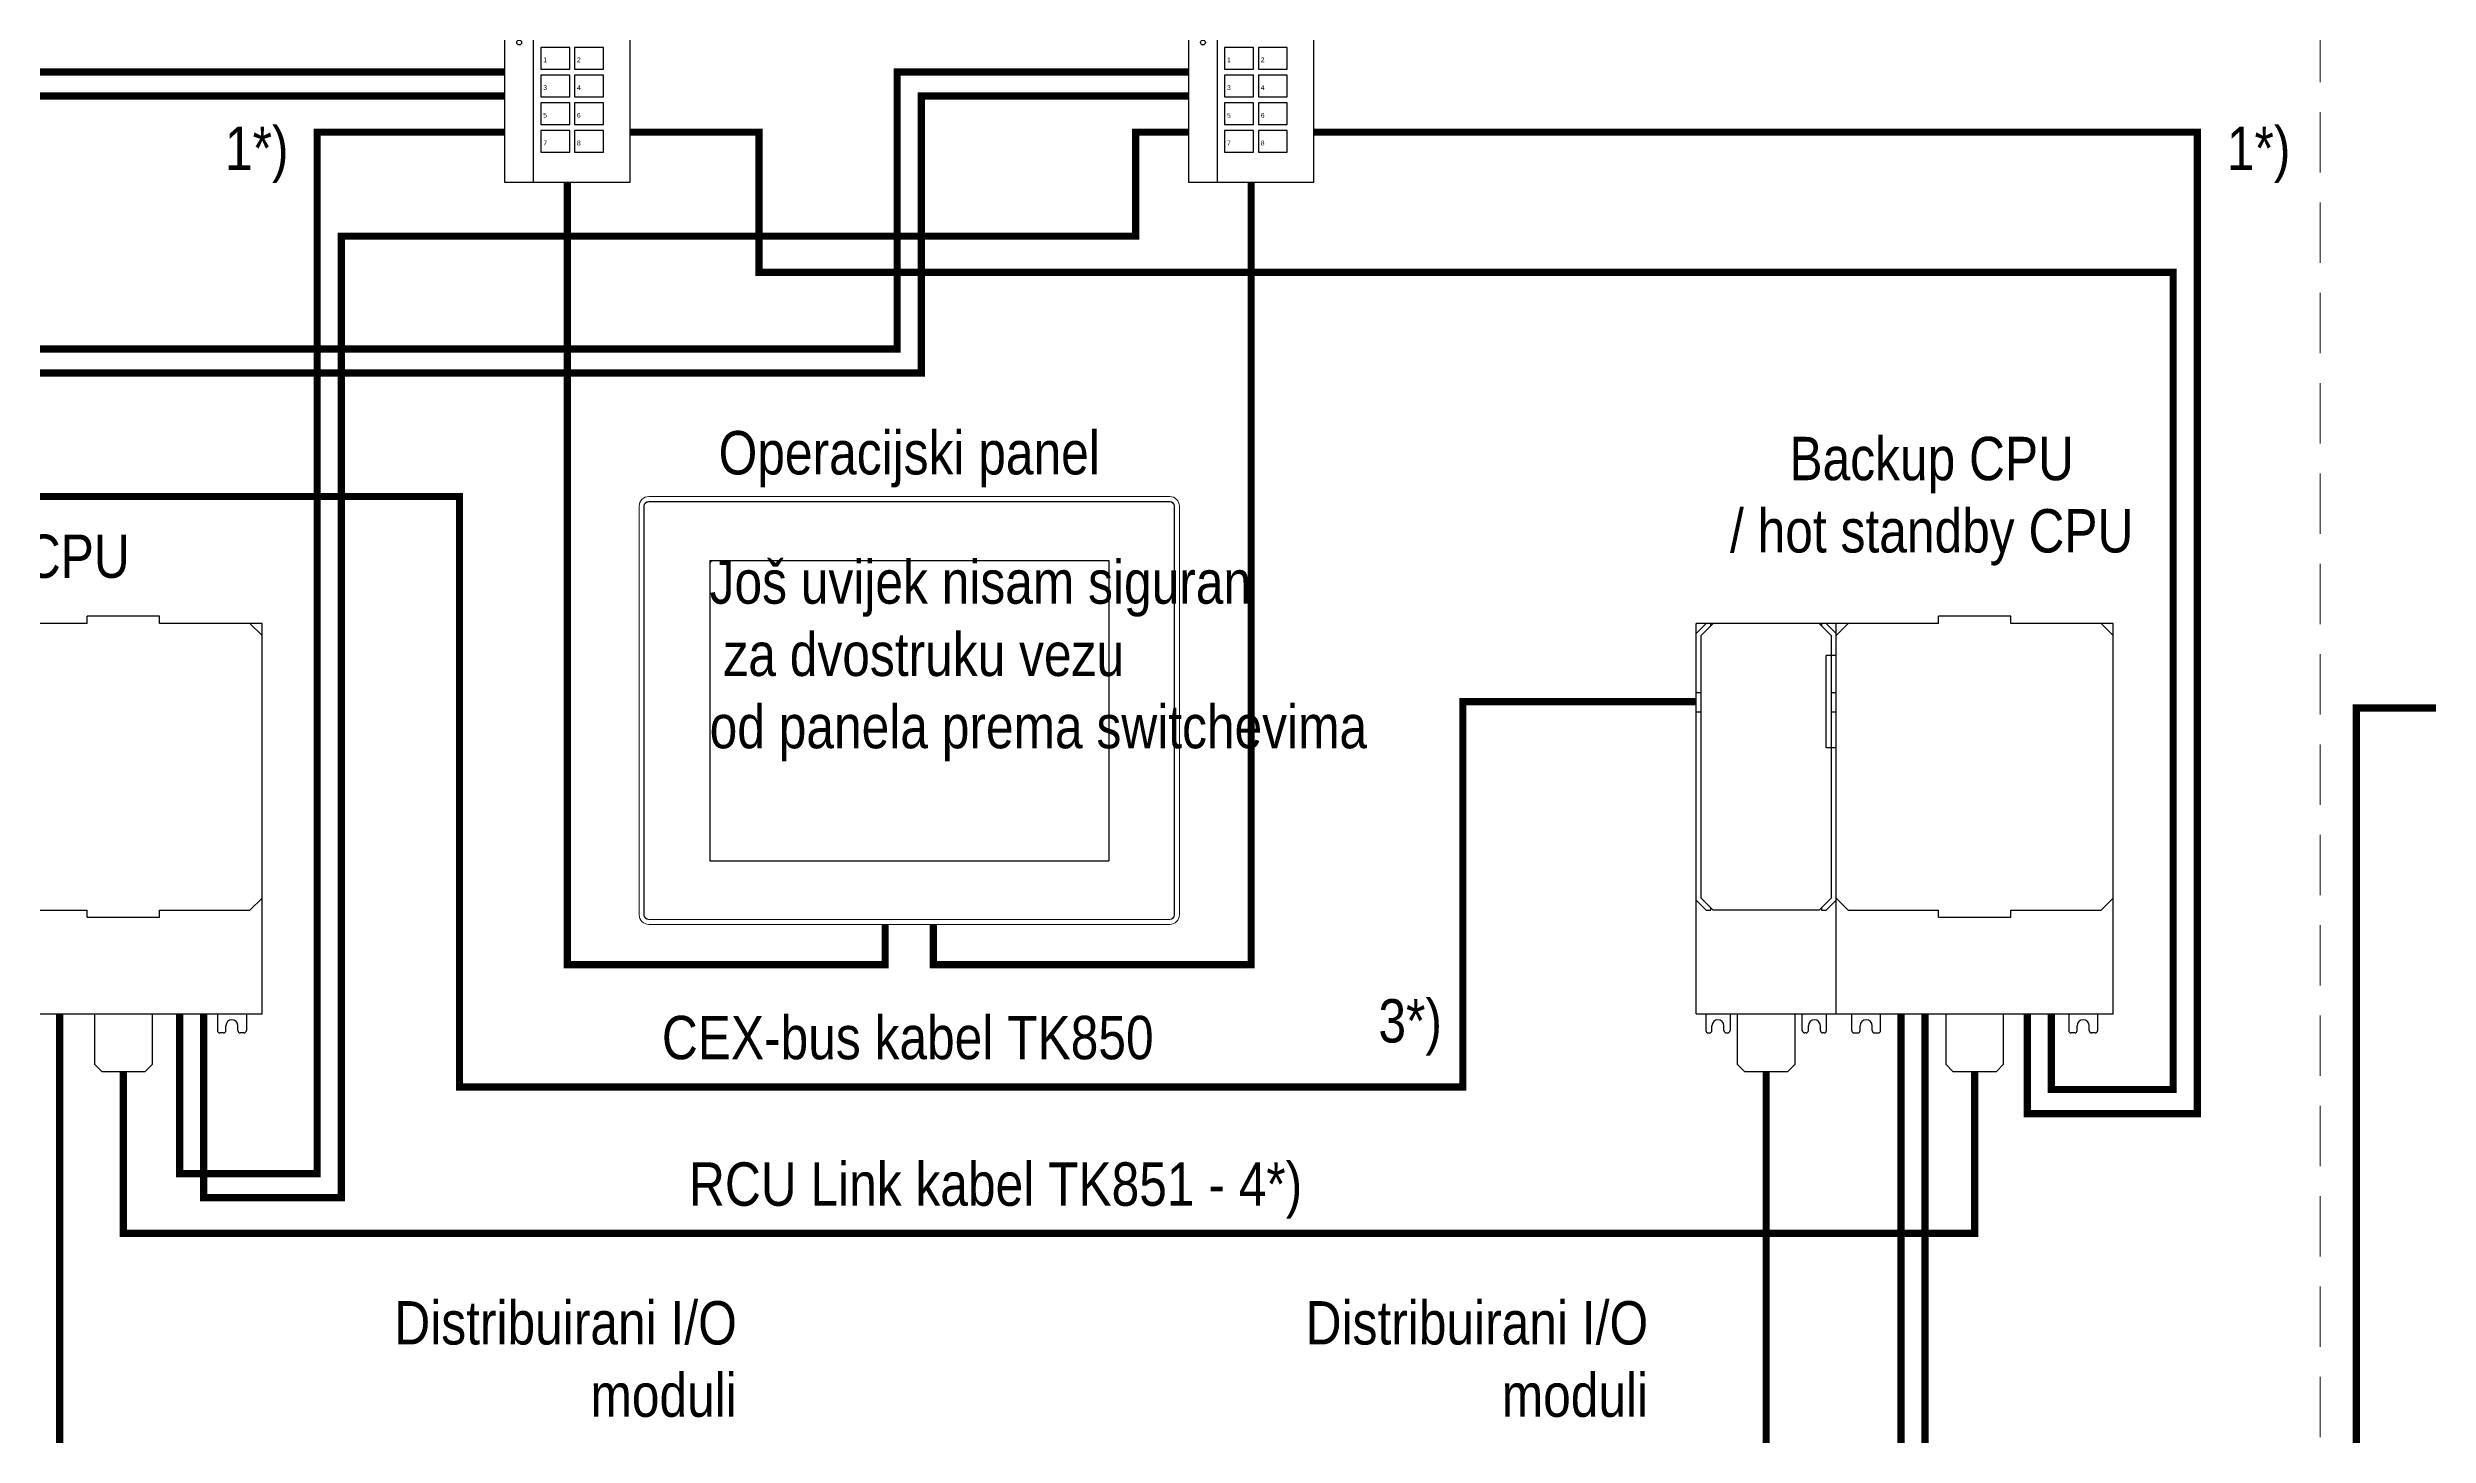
# Model space of a CAD drawing. Header units: inches. Extents: x 67248 to 85686, y -40174 to -31152.
# Drawn here: x 83070 to 84058, y -33044 to -32468 of the extents above; entities that cross this region are included whole.
import ezdxf

# ---------------------------------------------------------------- set-up
doc = ezdxf.new("R2010")
doc.units = ezdxf.units.IN
doc.header["$MEASUREMENT"] = 0
doc.linetypes.add('HIDDEN', pattern=[0.375, 0.25, -0.125])
doc.layers.add('! NO PLOT !', color=7, linetype='Continuous', true_color=0xff75dd, plot=False)
for name, color, linetype, lineweight, true_color in [('CP-TOPOLOGY - KVM netvork', 7, 'Continuous', 20, 0x4b66fb), ('SI-TOPOLOGY-Ethernet', 7, 'Continuous', 13, 0x3cf000), ('SI-TOPOLOGY-FO-mm', 7, 'Continuous', 13, 0xff4d4d)]:
    doc.layers.add(name, color=color, linetype=linetype, lineweight=lineweight, true_color=true_color)
doc.layers.add('SI-General', color=7, linetype='Continuous', lineweight=5)
doc.styles.add('OPIS', font='ARIALN.TTF')
doc.styles.get("Standard").update_dxf_attribs({"font": 'arial.ttf'})

# ---------------------------------------------------------------- blocks, each defined once
blk = doc.blocks.new('ABB NE810')
for p, q in [((52, 100), (0, 100)), ((0, 100), (0, 0)), ((12, 0), (12, 100)), ((52, 0), (52, 100)), ((33, 92), (15, 92)), ((15, 92), (15, 78)), ((33, 78), (33, 92)), ((15, 78), (33, 78)), ((33, 76), (15, 76)), ((15, 76), (15, 62)), ((33, 62), (33, 76)), ((15, 62), (33, 62)), ((27, 56), (15, 56)), ((15, 56), (15, 47)), ((27, 47), (27, 56)), ((41, 56), (29, 56)), ((29, 56), (29, 47)), ((41, 47), (41, 56)), ((15, 47), (27, 47)), ((27, 44.5), (15, 44.5)), ((15, 44.5), (15, 35.5)), ((27, 35.5), (27, 44.5)), ((29, 47), (41, 47)), ((41, 44.5), (29, 44.5)), ((29, 44.5), (29, 35.5)), ((41, 35.5), (41, 44.5)), ((15, 35.5), (27, 35.5)), ((27, 33), (15, 33)), ((15, 33), (15, 24)), ((27, 24), (27, 33)), ((29, 35.5), (41, 35.5)), ((41, 33), (29, 33)), ((29, 33), (29, 24)), ((41, 24), (41, 33)), ((15, 24), (27, 24)), ((27, 21.5), (15, 21.5)), ((15, 21.5), (15, 12.5)), ((27, 12.5), (27, 21.5)), ((29, 24), (41, 24)), ((41, 21.5), (29, 21.5)), ((29, 21.5), (29, 12.5)), ((41, 12.5), (41, 21.5)), ((15, 12.5), (27, 12.5)), ((29, 12.5), (41, 12.5)), ((0, 0), (52, 0))]:
    blk.add_line(p, q)
for centre in [(6, 88), (6, 82), (6, 76), (6, 70), (6, 64), (6, 58)]:
    blk.add_circle(centre, 1)
for s, height, p in [('ABB', 2.8, (1.5, 93.5)), ('SFP 1', 2, (34.5, 82.5)), ('SFP 2', 2, (34.5, 66.5)), ('1', 2, (16, 49.8)), ('2', 2, (30, 49.8)), ('3', 2, (16, 38.3)), ('4', 2, (30, 38.3)), ('5', 2, (16, 26.8)), ('6', 2, (30, 26.8)), ('7', 2, (16, 15.3)), ('8', 2, (30, 15.3))]:
    blk.add_text(s, height=height).set_placement(p)
blk = doc.blocks.new('block 1375')
at = {"color": 7, "lineweight": 15}
blk.add_lwpolyline([(347.9, 532.6), (347.9, 277.6)], dxfattribs=at)
blk = doc.blocks.new('block 1376')
at = {"color": 7, "lineweight": 15}
blk.add_lwpolyline([(684.9, 277.6), (684.9, 532.6)], dxfattribs=at)
blk = doc.blocks.new('block 1377')
at = {"color": 7, "lineweight": 15}
blk.add_lwpolyline([(350.9, 532.6), (350.9, 277.6)], dxfattribs=at)
blk = doc.blocks.new('block 1378')
at = {"color": 7, "lineweight": 15}
blk.add_lwpolyline([(681.9, 277.6), (681.9, 532.6)], dxfattribs=at)
blk = doc.blocks.new('block 1379')
at = {"color": 7, "lineweight": 15}
blk.add_lwpolyline([(681.7, 277.7), (681.7, 532.4)], dxfattribs=at)
blk = doc.blocks.new('block 1380')
at = {"color": 7, "lineweight": 15}
blk.add_lwpolyline([(351, 532.4), (351, 277.7)], dxfattribs=at)
blk = doc.blocks.new('block 1381')
at = {"color": 7, "lineweight": 25}
blk.add_lwpolyline([(640.9, 498.8), (640.9, 311.3)], dxfattribs=at)
blk = doc.blocks.new('block 1382')
at = {"color": 7, "lineweight": 25}
blk.add_lwpolyline([(391.9, 498.8), (391.9, 311.3)], dxfattribs=at)
blk = doc.blocks.new('block 1387')
at = {"color": 7, "lineweight": 15}
blk.add_lwpolyline([(353.9, 271.6), (678.9, 271.6)], dxfattribs=at)
blk = doc.blocks.new('block 1388')
at = {"color": 7, "lineweight": 15}
blk.add_lwpolyline([(353.9, 274.6), (678.9, 274.6)], dxfattribs=at)
blk = doc.blocks.new('block 1389')
at = {"color": 7, "lineweight": 15}
blk.add_lwpolyline([(354, 274.7), (678.7, 274.7)], dxfattribs=at)
blk = doc.blocks.new('block 1527')
at = {"color": 7, "lineweight": 25}
blk.add_lwpolyline([(391.9, 311.3), (640.9, 311.3)], dxfattribs=at)
blk = doc.blocks.new('block 1528')
at = {"color": 7, "lineweight": 15}
blk.add_open_spline([(347.9, 277.6), (347.9, 274.2), (350.6, 271.6), (353.9, 271.6)], degree=3, dxfattribs=at)
blk = doc.blocks.new('block 1529')
at = {"color": 7, "lineweight": 15}
blk.add_open_spline([(350.9, 277.6), (350.9, 275.9), (352.2, 274.6), (353.9, 274.6)], degree=3, dxfattribs=at)
blk = doc.blocks.new('block 1530')
at = {"color": 7, "lineweight": 15}
blk.add_lwpolyline([(351, 277.7), (351, 277.4)], dxfattribs=at)
blk = doc.blocks.new('block 1531')
at = {"color": 7, "lineweight": 15}
blk.add_lwpolyline([(351, 277.4), (351.1, 277.1)], dxfattribs=at)
blk = doc.blocks.new('block 1532')
at = {"color": 7, "lineweight": 15}
blk.add_lwpolyline([(351.1, 277.1), (351.3, 276.5)], dxfattribs=at)
blk = doc.blocks.new('block 1533')
at = {"color": 7, "lineweight": 15}
blk.add_lwpolyline([(351.3, 276.5), (351.5, 276.1)], dxfattribs=at)
blk = doc.blocks.new('block 1534')
at = {"color": 7, "lineweight": 15}
blk.add_lwpolyline([(351.5, 276.1), (351.7, 275.8)], dxfattribs=at)
blk = doc.blocks.new('block 1535')
at = {"color": 7, "lineweight": 15}
blk.add_lwpolyline([(351.7, 275.8), (351.9, 275.6)], dxfattribs=at)
blk = doc.blocks.new('block 1536')
at = {"color": 7, "lineweight": 15}
blk.add_lwpolyline([(351.9, 275.6), (352.1, 275.4)], dxfattribs=at)
blk = doc.blocks.new('block 1537')
at = {"color": 7, "lineweight": 15}
blk.add_lwpolyline([(352.1, 275.4), (352.3, 275.2)], dxfattribs=at)
blk = doc.blocks.new('block 1538')
at = {"color": 7, "lineweight": 15}
blk.add_lwpolyline([(352.3, 275.2), (352.6, 275.1)], dxfattribs=at)
blk = doc.blocks.new('block 1539')
at = {"color": 7, "lineweight": 15}
blk.add_lwpolyline([(352.6, 275.1), (352.9, 275)], dxfattribs=at)
blk = doc.blocks.new('block 1540')
at = {"color": 7, "lineweight": 15}
blk.add_lwpolyline([(352.9, 275), (353.1, 274.9)], dxfattribs=at)
blk = doc.blocks.new('block 1541')
at = {"color": 7, "lineweight": 15}
blk.add_lwpolyline([(353.1, 274.9), (353.4, 274.8)], dxfattribs=at)
blk = doc.blocks.new('block 1542')
at = {"color": 7, "lineweight": 15}
blk.add_lwpolyline([(353.4, 274.8), (353.7, 274.7)], dxfattribs=at)
blk = doc.blocks.new('block 1543')
at = {"color": 7, "lineweight": 15}
blk.add_lwpolyline([(353.7, 274.7), (354, 274.7)], dxfattribs=at)
blk = doc.blocks.new('block 1571')
at = {"color": 7, "lineweight": 15}
blk.add_open_spline([(678.9, 271.6), (682.2, 271.6), (684.9, 274.2), (684.9, 277.6)], degree=3, dxfattribs=at)
blk = doc.blocks.new('block 1572')
at = {"color": 7, "lineweight": 15}
blk.add_open_spline([(678.9, 274.6), (680.5, 274.6), (681.9, 275.9), (681.9, 277.6)], degree=3, dxfattribs=at)
blk = doc.blocks.new('block 1573')
at = {"color": 7, "lineweight": 15}
blk.add_lwpolyline([(681.2, 276.1), (681.5, 276.5)], dxfattribs=at)
blk = doc.blocks.new('block 1574')
at = {"color": 7, "lineweight": 15}
blk.add_lwpolyline([(681.5, 276.5), (681.7, 277.1)], dxfattribs=at)
blk = doc.blocks.new('block 1575')
at = {"color": 7, "lineweight": 15}
blk.add_lwpolyline([(681.7, 277.1), (681.7, 277.4)], dxfattribs=at)
blk = doc.blocks.new('block 1576')
at = {"color": 7, "lineweight": 15}
blk.add_lwpolyline([(681.7, 277.4), (681.7, 277.7)], dxfattribs=at)
blk = doc.blocks.new('block 1577')
at = {"color": 7, "lineweight": 15}
blk.add_lwpolyline([(678.7, 274.7), (679, 274.7)], dxfattribs=at)
blk = doc.blocks.new('block 1578')
at = {"color": 7, "lineweight": 15}
blk.add_lwpolyline([(679, 274.7), (679.3, 274.8)], dxfattribs=at)
blk = doc.blocks.new('block 1579')
at = {"color": 7, "lineweight": 15}
blk.add_lwpolyline([(679.3, 274.8), (679.6, 274.9)], dxfattribs=at)
blk = doc.blocks.new('block 1580')
at = {"color": 7, "lineweight": 15}
blk.add_lwpolyline([(679.6, 274.9), (679.9, 275)], dxfattribs=at)
blk = doc.blocks.new('block 1581')
at = {"color": 7, "lineweight": 15}
blk.add_lwpolyline([(679.9, 275), (680.1, 275.1)], dxfattribs=at)
blk = doc.blocks.new('block 1582')
at = {"color": 7, "lineweight": 15}
blk.add_lwpolyline([(680.1, 275.1), (680.4, 275.2)], dxfattribs=at)
blk = doc.blocks.new('block 1583')
at = {"color": 7, "lineweight": 15}
blk.add_lwpolyline([(680.4, 275.2), (680.6, 275.4)], dxfattribs=at)
blk = doc.blocks.new('block 1584')
at = {"color": 7, "lineweight": 15}
blk.add_lwpolyline([(680.6, 275.4), (680.8, 275.6)], dxfattribs=at)
blk = doc.blocks.new('block 1585')
at = {"color": 7, "lineweight": 15}
blk.add_lwpolyline([(680.8, 275.6), (681, 275.8)], dxfattribs=at)
blk = doc.blocks.new('block 1586')
at = {"color": 7, "lineweight": 15}
blk.add_lwpolyline([(681, 275.8), (681.2, 276.1)], dxfattribs=at)
blk = doc.blocks.new('block 1661')
at = {"color": 7, "lineweight": 15}
blk.add_lwpolyline([(678.9, 538.6), (353.9, 538.6)], dxfattribs=at)
blk = doc.blocks.new('block 1662')
at = {"color": 7, "lineweight": 15}
blk.add_lwpolyline([(678.9, 535.6), (353.9, 535.6)], dxfattribs=at)
blk = doc.blocks.new('block 1663')
at = {"color": 7, "lineweight": 15}
blk.add_lwpolyline([(678.7, 535.4), (354, 535.4)], dxfattribs=at)
blk = doc.blocks.new('block 1664')
at = {"color": 7, "lineweight": 25}
blk.add_lwpolyline([(391.9, 498.8), (640.9, 498.8)], dxfattribs=at)
blk = doc.blocks.new('block 1665')
at = {"color": 7, "lineweight": 15}
blk.add_lwpolyline([(392.5, 497.9), (392.4, 497.7)], dxfattribs=at)
blk = doc.blocks.new('block 1666')
at = {"color": 7, "lineweight": 15}
blk.add_lwpolyline([(392.4, 497.5), (392.4, 497.3)], dxfattribs=at)
blk = doc.blocks.new('block 1667')
at = {"color": 7, "lineweight": 15}
blk.add_lwpolyline([(392.4, 497.7), (392.4, 497.5)], dxfattribs=at)
blk = doc.blocks.new('block 1668')
at = {"color": 7, "lineweight": 15}
blk.add_lwpolyline([(393.4, 498.3), (393.2, 498.3)], dxfattribs=at)
blk = doc.blocks.new('block 1669')
at = {"color": 7, "lineweight": 15}
blk.add_lwpolyline([(392.7, 498), (392.5, 497.9)], dxfattribs=at)
blk = doc.blocks.new('block 1670')
at = {"color": 7, "lineweight": 15}
blk.add_lwpolyline([(392.8, 498.1), (392.7, 498)], dxfattribs=at)
blk = doc.blocks.new('block 1671')
at = {"color": 7, "lineweight": 15}
blk.add_lwpolyline([(393, 498.2), (392.8, 498.1)], dxfattribs=at)
blk = doc.blocks.new('block 1672')
at = {"color": 7, "lineweight": 15}
blk.add_lwpolyline([(393.2, 498.3), (393, 498.2)], dxfattribs=at)
blk = doc.blocks.new('block 1673')
at = {"color": 7, "lineweight": 15}
blk.add_open_spline([(353.9, 538.6), (350.6, 538.6), (347.9, 535.9), (347.9, 532.6)], degree=3, dxfattribs=at)
blk = doc.blocks.new('block 1674')
at = {"color": 7, "lineweight": 15}
blk.add_open_spline([(353.9, 535.6), (352.2, 535.6), (350.9, 534.2), (350.9, 532.6)], degree=3, dxfattribs=at)
blk = doc.blocks.new('block 1675')
at = {"color": 7, "lineweight": 15}
blk.add_lwpolyline([(354, 535.4), (353.7, 535.4)], dxfattribs=at)
blk = doc.blocks.new('block 1676')
at = {"color": 7, "lineweight": 15}
blk.add_lwpolyline([(353.7, 535.4), (353.4, 535.3)], dxfattribs=at)
blk = doc.blocks.new('block 1677')
at = {"color": 7, "lineweight": 15}
blk.add_lwpolyline([(353.4, 535.3), (353.1, 535.3)], dxfattribs=at)
blk = doc.blocks.new('block 1678')
at = {"color": 7, "lineweight": 15}
blk.add_lwpolyline([(353.1, 535.3), (352.9, 535.2)], dxfattribs=at)
blk = doc.blocks.new('block 1679')
at = {"color": 7, "lineweight": 15}
blk.add_lwpolyline([(352.9, 535.2), (352.6, 535)], dxfattribs=at)
blk = doc.blocks.new('block 1680')
at = {"color": 7, "lineweight": 15}
blk.add_lwpolyline([(352.6, 535), (352.3, 534.9)], dxfattribs=at)
blk = doc.blocks.new('block 1681')
at = {"color": 7, "lineweight": 15}
blk.add_lwpolyline([(352.3, 534.9), (352.1, 534.7)], dxfattribs=at)
blk = doc.blocks.new('block 1682')
at = {"color": 7, "lineweight": 15}
blk.add_lwpolyline([(352.1, 534.7), (351.9, 534.5)], dxfattribs=at)
blk = doc.blocks.new('block 1683')
at = {"color": 7, "lineweight": 15}
blk.add_lwpolyline([(351.9, 534.5), (351.7, 534.3)], dxfattribs=at)
blk = doc.blocks.new('block 1684')
at = {"color": 7, "lineweight": 15}
blk.add_lwpolyline([(351.7, 534.3), (351.5, 534.1)], dxfattribs=at)
blk = doc.blocks.new('block 1685')
at = {"color": 7, "lineweight": 15}
blk.add_lwpolyline([(351.5, 534.1), (351.3, 533.6)], dxfattribs=at)
blk = doc.blocks.new('block 1686')
at = {"color": 7, "lineweight": 15}
blk.add_lwpolyline([(351.3, 533.6), (351.1, 533)], dxfattribs=at)
blk = doc.blocks.new('block 1687')
at = {"color": 7, "lineweight": 15}
blk.add_lwpolyline([(351.1, 533), (351, 532.7)], dxfattribs=at)
blk = doc.blocks.new('block 1688')
at = {"color": 7, "lineweight": 15}
blk.add_lwpolyline([(351, 532.7), (351, 532.4)], dxfattribs=at)
blk = doc.blocks.new('block 2511')
at = {"color": 7, "lineweight": 15}
blk.add_open_spline([(684.9, 532.6), (684.9, 535.9), (682.2, 538.6), (678.9, 538.6)], degree=3, dxfattribs=at)
blk = doc.blocks.new('block 2512')
at = {"color": 7, "lineweight": 15}
blk.add_open_spline([(681.9, 532.6), (681.9, 534.2), (680.5, 535.6), (678.9, 535.6)], degree=3, dxfattribs=at)
blk = doc.blocks.new('block 2513')
at = {"color": 7, "lineweight": 15}
blk.add_lwpolyline([(681.7, 532.4), (681.7, 532.7)], dxfattribs=at)
blk = doc.blocks.new('block 2514')
at = {"color": 7, "lineweight": 15}
blk.add_lwpolyline([(681.7, 532.7), (681.7, 533)], dxfattribs=at)
blk = doc.blocks.new('block 2515')
at = {"color": 7, "lineweight": 15}
blk.add_lwpolyline([(681.7, 533), (681.5, 533.6)], dxfattribs=at)
blk = doc.blocks.new('block 2516')
at = {"color": 7, "lineweight": 15}
blk.add_lwpolyline([(681.5, 533.6), (681.2, 534.1)], dxfattribs=at)
blk = doc.blocks.new('block 2517')
at = {"color": 7, "lineweight": 15}
blk.add_lwpolyline([(681.2, 534.1), (681, 534.3)], dxfattribs=at)
blk = doc.blocks.new('block 2518')
at = {"color": 7, "lineweight": 15}
blk.add_lwpolyline([(681, 534.3), (680.8, 534.5)], dxfattribs=at)
blk = doc.blocks.new('block 2519')
at = {"color": 7, "lineweight": 15}
blk.add_lwpolyline([(680.8, 534.5), (680.6, 534.7)], dxfattribs=at)
blk = doc.blocks.new('block 2520')
at = {"color": 7, "lineweight": 15}
blk.add_lwpolyline([(680.6, 534.7), (680.4, 534.9)], dxfattribs=at)
blk = doc.blocks.new('block 2521')
at = {"color": 7, "lineweight": 15}
blk.add_lwpolyline([(680.4, 534.9), (680.1, 535)], dxfattribs=at)
blk = doc.blocks.new('block 2522')
at = {"color": 7, "lineweight": 15}
blk.add_lwpolyline([(680.1, 535), (679.9, 535.2)], dxfattribs=at)
blk = doc.blocks.new('block 2523')
at = {"color": 7, "lineweight": 15}
blk.add_lwpolyline([(679.9, 535.2), (679.6, 535.3)], dxfattribs=at)
blk = doc.blocks.new('block 2524')
at = {"color": 7, "lineweight": 15}
blk.add_lwpolyline([(679.6, 535.3), (679.3, 535.3)], dxfattribs=at)
blk = doc.blocks.new('block 2525')
at = {"color": 7, "lineweight": 15}
blk.add_lwpolyline([(679.3, 535.3), (679, 535.4)], dxfattribs=at)
blk = doc.blocks.new('block 2526')
at = {"color": 7, "lineweight": 15}
blk.add_lwpolyline([(679, 535.4), (678.7, 535.4)], dxfattribs=at)
blk = doc.blocks.new('OPPAN_ABB')
at = {"xscale": 0.6650611107863194, "yscale": 0.6650611107863194, "zscale": 0.6650611107863194}
for name in ['block 1673', 'block 1674', 'block 1684', 'block 1683', 'block 1682', 'block 1681', 'block 1680', 'block 1679', 'block 1678', 'block 1677', 'block 1676', 'block 1675', 'block 1661', 'block 1662', 'block 1663', 'block 2526', 'block 2511', 'block 2512', 'block 2525', 'block 2524', 'block 2523', 'block 2522', 'block 2521', 'block 2520', 'block 2519', 'block 2518', 'block 2517', 'block 1375', 'block 1377', 'block 1688', 'block 1380', 'block 1687', 'block 1686', 'block 1685', 'block 2516', 'block 2515', 'block 2514', 'block 2513', 'block 1379', 'block 1378', 'block 1376', 'block 1382', 'block 1664', 'block 1666', 'block 1667', 'block 1665', 'block 1669', 'block 1670', 'block 1671', 'block 1672', 'block 1668', 'block 1381', 'block 1527', 'block 1528', 'block 1529', 'block 1530', 'block 1531', 'block 1532', 'block 1533', 'block 1534', 'block 1535', 'block 1536', 'block 1537', 'block 1538', 'block 1539', 'block 1540', 'block 1541', 'block 1542', 'block 1543', 'block 1388', 'block 1387', 'block 1389', 'block 1577', 'block 1571', 'block 1572', 'block 1578', 'block 1579', 'block 1580', 'block 1581', 'block 1582', 'block 1583', 'block 1584', 'block 1585', 'block 1586', 'block 1573', 'block 1574', 'block 1575', 'block 1576']:
    blk.add_blockref(name, (-343.42, -207.04), dxfattribs=at)
blk = doc.blocks.new('CPU AC800')
at = {"linetype": 'Continuous'}
for p, q in [((-15, 186), (-15, 189)), ((15, 189), (-15, 189)), ((15, 186), (15, 189)), ((-57.5, 181), (-52.5, 186)), ((-57.5, 24), (-57.5, 186)), ((-15, 186), (-57.5, 186)), ((57.5, 186), (15, 186)), ((57.5, 181), (52.5, 186)), ((57.5, 24), (57.5, 186)), ((57.5, 24), (57.5, 186)), ((-61.55, 134.325), (-61.55, 172.675)), ((-57.5, 172.675), (-61.55, 172.675)), ((-57.5, 134.325), (-61.55, 134.325)), ((-52.5, 67), (-57.5, 72)), ((52.5, 67), (57.5, 72)), ((-52.5, 67), (-15, 67)), ((-15, 64), (-15, 67)), ((-15, 64), (15, 64)), ((15, 67), (52.5, 67)), ((15, 64), (15, 67)), ((-57.5, 24), (57.5, 24)), ((-51, 17), (-51, 24)), ((-39, 17), (-39, 24)), ((-12, 24), (-12, 3)), ((12, 3), (12, 24)), ((39, 24), (39, 17)), ((51, 24), (51, 17)), ((-50, 16), (-48.5, 16)), ((-47.5, 17), (-47.5, 19)), ((-42.5, 17), (-42.5, 19)), ((-41.5, 16), (-40, 16)), ((41.5, 16), (40, 16)), ((42.5, 17), (42.5, 19)), ((47.5, 17), (47.5, 19)), ((50, 16), (48.5, 16)), ((-9, 0), (-12, 3)), ((-9, 0), (9, 0)), ((12, 3), (9, 0))]:
    blk.add_line(p, q, dxfattribs=at)
for centre, radius, start, end in [((-45, 19), 2.5, 0, 180), ((45, 19), 2.5, 0, 180), ((-50, 17), 1, 180, 270), ((-48.5, 17), 1, 270, 0), ((-41.5, 17), 1, 180, 270), ((-40, 17), 1, 270, 0), ((40, 17), 1, 180, 270), ((41.5, 17), 1, 270, 0), ((48.5, 17), 1, 180, 270), ((50, 17), 1, 270, 0)]:
    blk.add_arc(centre, radius, start, end, dxfattribs=at)
blk = doc.blocks.new('CI modul')
at = {"linetype": 'Continuous'}
for p, q in [((-24.83, 186), (-29, 181.83)), ((-22.03, 186), (-29, 186)), ((-29, 24), (-29, 186)), ((-29, 24), (-29, 186)), ((-27, 181), (-22, 186)), ((-27, 72), (-27, 181)), ((-23, 185), (-23, 186)), ((29, 186), (-22, 186)), ((22, 186), (27, 181)), ((23, 186), (23, 185)), ((29, 181.83), (24.83, 186)), ((27, 181), (27, 72)), ((29, 24), (29, 186)), ((29, 24), (29, 186)), ((-29, 157.3), (-27, 157.3)), ((-29, 149.3), (-27, 149.3)), ((27, 157.3), (29, 157.3)), ((27, 149.3), (29, 149.3)), ((-29, 71.17), (-24.83, 67)), ((-27, 72), (-22, 67)), ((22, 67), (27, 72)), ((24.83, 67), (29, 71.17)), ((-24.83, 67), (-23, 67)), ((-23, 67), (-23, 68)), ((22, 67), (-22, 67)), ((23, 68), (23, 67)), ((23, 67), (24.83, 67)), ((-29, 24), (29, 24)), ((-25, 24), (-25, 17)), ((-15, 24), (-15, 17)), ((-12, 24), (-12, 3)), ((12, 3), (12, 24)), ((15, 17), (15, 24)), ((25, 17), (25, 24)), ((-24, 16), (-23.5, 16)), ((-22.5, 17), (-22.5, 19)), ((-17.5, 17), (-17.5, 19)), ((-16.5, 16), (-16, 16)), ((16.5, 16), (16, 16)), ((17.5, 17), (17.5, 19)), ((22.5, 17), (22.5, 19)), ((24, 16), (23.5, 16)), ((-9, 0), (-12, 3)), ((-9, 0), (9, 0)), ((12, 3), (9, 0))]:
    blk.add_line(p, q, dxfattribs=at)
for centre, radius, start, end in [((-20, 19), 2.5, 0, 180), ((20, 19), 2.5, 0, 180), ((-24, 17), 1, 180, 270), ((-23.5, 17), 1, 270, 0), ((-16.5, 17), 1, 180, 270), ((-16, 17), 1, 270, 0), ((16, 17), 1, 180, 270), ((16.5, 17), 1, 270, 0), ((23.5, 17), 1, 180, 270), ((24, 17), 1, 270, 0)]:
    blk.add_arc(centre, radius, start, end, dxfattribs=at)

msp = doc.modelspace()

# ---------------------------------------------------------------- linework, layer by layer
at = {"layer": 'CP-TOPOLOGY - KVM netvork', "color": 192, "const_width": 3}
msp.add_lwpolyline([(83753.85, -32739.85), (83657, -32739.85), (83657, -32899.74), (83240.79, -32899.74), (83240.79, -32654.69), (82939.83, -32654.69), (82939.83, -32742.61), (82985.85, -32742.61)], dxfattribs=at)
at = {"layer": 'CP-TOPOLOGY - KVM netvork', "color": 174, "const_width": 3}
msp.add_lwpolyline([(83869.35, -32893.35), (83869.35, -32960.56), (83101.35, -32960.56), (83101.35, -32893.35)], dxfattribs=at)
at = {"layer": 'SI-General', "color": 0, "linetype": 'HIDDEN', "ltscale": 100}
msp.add_lwpolyline([(82842.01, -32307.63), (84012.69, -32307.63), (84012.69, -33762.47), (82842.01, -33762.47)], close=True, dxfattribs=at)
at = {"layer": 'SI-TOPOLOGY-Ethernet', "const_width": 3}
for points in [[(83124.64, -32869.35), (83124.64, -32935.74), (83181.72, -32935.74), (83181.72, -32503.45), (83259.51, -32503.45)], [(83134.64, -32869.35), (83134.64, -32945.74), (83191.72, -32945.74), (83191.72, -32546.64), (83521.33, -32546.64), (83521.33, -32503.45), (83543.19, -32503.45)], [(83311.51, -32503.45), (83365, -32503.45), (83365, -32561.64), (83951.69, -32561.64), (83951.69, -32900.82), (83901.16, -32900.82), (83901.16, -32869.35)], [(83595.19, -32503.45), (83961.69, -32503.45), (83961.69, -32910.82), (83891.16, -32910.82), (83891.16, -32869.35)], [(83417.35, -32832.31), (83417.35, -32849.04), (83285.51, -32849.04), (83285.51, -32524.25)], [(83437.35, -32832.31), (83437.35, -32849.04), (83569.19, -32849.04), (83569.19, -32524.25)], [(83582.19, -33649.2), (83582.19, -33664.2), (84027.69, -33664.2), (84027.69, -32742.48), (84102.46, -32742.48)], [(83595.19, -33605.08), (83782.85, -33605.08), (83782.85, -32893.35)]]:
    msp.add_lwpolyline(points, dxfattribs=at)
at = {"layer": 'SI-TOPOLOGY-FO-mm', "const_width": 3}
for points in [[(83259.51, -32478.45), (82767.24, -32478.45), (82767.24, -32742.48), (82752.24, -32742.48)], [(83543.19, -32478.45), (83422.35, -32478.45), (83422.35, -32593.45), (82817.01, -32593.45), (82817.01, -32752.48), (82752.24, -32752.48)], [(83259.51, -32488.45), (82777.24, -32488.45), (82777.24, -33514.79), (82752.24, -33514.79)], [(83543.19, -32488.45), (83432.35, -32488.45), (83432.35, -32603.45), (82827.01, -32603.45), (82827.01, -33524.79), (82752.24, -33524.79)], [(83074.9, -32869.35), (83074.9, -33243.3), (83147.84, -33243.3), (83147.84, -33213.89)], [(83838.76, -32869.35), (83838.76, -33268.3), (83593.91, -33268.3), (83593.91, -33213.89)], [(83694.36, -34401.58), (83694.36, -34456), (83943.57, -34456), (83943.57, -33268.3), (83848.76, -33268.3), (83848.76, -32869.35)]]:
    msp.add_lwpolyline(points, dxfattribs=at)

# ---------------------------------------------------------------- block references
for name, p in [('ABB NE810', (83259.51, -32524.25)), ('ABB NE810', (83543.19, -32524.25)), ('OPPAN_ABB', (83427.35, -32805.87)), ('CPU AC800', (83101.35, -32893.35)), ('CI modul', (83782.85, -32893.35)), ('CPU AC800', (83869.35, -32893.35))]:
    msp.add_blockref(name, p)

# ---------------------------------------------------------------- texts
at = {"layer": '! NO PLOT !', "ltscale": 0.01, "char_height": 18, "width": 261.5987, "attachment_point": 2, "style": 'OPIS'}
for s, insert in [('1*)', (83156.66, -32501.12)), ('3*)', (83635.17, -32863.32))]:
    msp.add_mtext(s, dxfattribs=dict(at, insert=insert))
at = {"layer": '! NO PLOT !', "color": 0, "insert": (83344.55, -32681.17), "char_height": 18, "width": 4.547473508864641e-13, "attachment_point": 1, "style": 'OPIS'}
msp.add_mtext('{\\C256;Još uvijek nisam siguran^J za dvostruku vezu\\Pod panela prema switchevima}', dxfattribs=at)
at = {"layer": 'SI-General', "ltscale": 0.01, "char_height": 18, "width": 261.5987, "attachment_point": 2, "style": 'OPIS'}
for s, insert in [('1*)', (83987.16, -32501.12)), ('Operacijski panel', (83427.35, -32627.51)), ('CEX-bus kabel TK850 ', (83426.74, -32870.26)), ('RCU Link kabel TK851 - 4*)', (83463.19, -32931.08))]:
    msp.add_mtext(s, dxfattribs=dict(at, insert=insert))
at = {"layer": 'SI-General', "color": 0, "char_height": 18, "style": 'OPIS'}
for s, insert, width, attachment_point in [('{\\C256;Backup CPU^J/ hot standby CPU}', (83851.52, -32629.91), 337.6921, 2), ('{\\C256;Primary CPU}', (83043.85, -32670.46), 150.3301, 2), ('{\\C256;Distribuirani I/O moduli}', (83355.83, -32988.67), 165.2605, 3), ('{\\C256;Distribuirani I/O moduli}', (83733.89, -32988.67), 165.2605, 3)]:
    msp.add_mtext(s, dxfattribs=dict(at, insert=insert, width=width, attachment_point=attachment_point))

doc.saveas('drawing.dxf')
